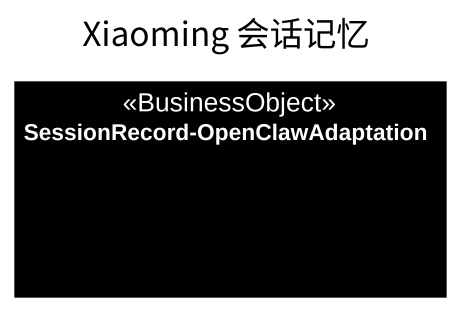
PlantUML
@startuml
title Xiaoming 会话记忆
hide circle
hide empty members
class "SessionRecord-OpenClawAdaptation" as SessionRecord <<BusinessObject>> #000000
@enduml
